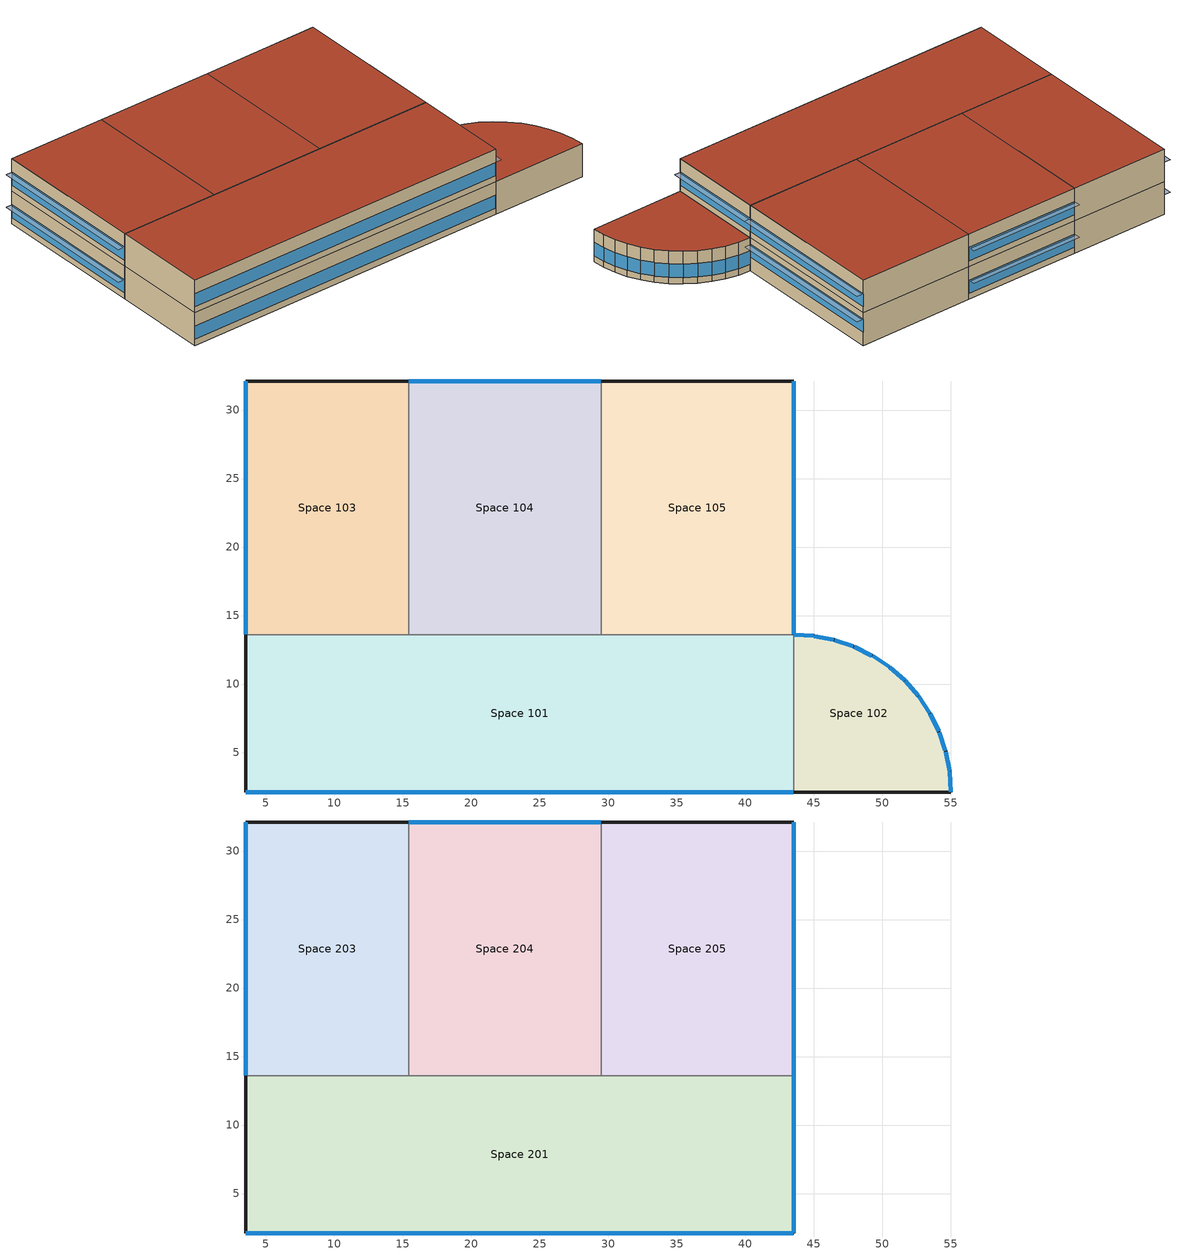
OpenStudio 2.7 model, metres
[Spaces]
Space 101
 floor ground: 43.52,13.61 43.52,2.12 3.52,2.12 3.52,13.61 z0
 wall outside: 3.52,13.61 3.52,2.12 43.52,2.12 z0:4
 wall to Space 103: 15.42,13.61 3.52,13.61 z0:4
 wall to Space 104: 29.47,13.61 15.42,13.61 z0:4
 wall to Space 105: 43.52,13.61 29.47,13.61 z0:4
 wall to Space 102: 43.52,2.12 43.52,13.61 z0:4
 window: 3.55,2.12 43.5,2.12 z0.76:2.36
Space 102
 floor ground: 43.52,13.61 45.02,13.51 46.5,13.22 47.92,12.73 49.27,12.07 50.52,11.23 51.65,10.24 52.64,9.11 53.47,7.86 54.14,6.52 54.62,5.09 54.91,3.62 55.01,2.12 43.52,2.12 z0
 wall outside: 43.52,2.12 55.01,2.12 54.91,3.62 54.62,5.09 54.14,6.52 53.47,7.86 52.64,9.11 51.65,10.24 50.52,11.23 49.27,12.07 47.92,12.73 46.5,13.22 45.02,13.51 43.52,13.61 z0:4
 window: 54.13,6.54 53.48,7.84 / 55.01,2.14 54.92,3.59 / 54.91,3.64 54.63,5.07 / 54.61,5.12 54.15,6.49 / 53.46,7.88 52.65,9.09 / 52.62,9.13 51.66,10.22 / 51.63,10.26 50.54,11.22 / 50.5,11.25 49.29,12.05 / 49.24,12.08 47.94,12.72 / 47.9,12.74 46.52,13.21 / 46.47,13.22 45.05,13.5 / 45,13.51 43.55,13.61 z0.76:2.42
 roof outside: 55.01,2.12 54.91,3.62 54.62,5.09 54.14,6.52 53.47,7.86 52.64,9.11 51.65,10.24 50.52,11.23 49.27,12.07 47.92,12.73 46.5,13.22 45.02,13.51 43.52,13.61 43.52,2.12 z4
Space 103
 floor ground: 15.42,32.12 15.42,13.61 3.52,13.61 3.52,32.12 z0
 wall outside: 15.42,32.12 3.52,32.12 3.52,13.61 z0:4
 wall to Space 104: 15.42,13.61 15.42,32.12 z0:4
 window: 3.52,32.09 3.52,13.63 z0.76:2.36
Space 104
 floor ground: 29.47,32.12 29.47,13.61 15.42,13.61 15.42,32.12 z0
 wall outside: 29.47,32.12 15.42,32.12 z0:4
 wall to Space 105: 29.47,13.61 29.47,32.12 z0:4
 window: 29.45,32.12 15.45,32.12 z0.76:2.37
Space 105
 floor ground: 43.52,32.12 43.52,13.61 29.47,13.61 29.47,32.12 z0
 wall outside: 43.52,13.61 43.52,32.12 29.47,32.12 z0:4
 window: 43.52,13.63 43.52,32.09 z1.64:3.24
Space 201
 floor to Space 101: 43.52,13.61 43.52,2.12 3.52,2.12 3.52,13.61 z4
 wall outside: 3.52,13.61 3.52,2.12 43.52,2.12 43.52,13.61 z4:8
 wall to Space 203: 15.42,13.61 3.52,13.61 z4:8
 wall to Space 204: 29.47,13.61 15.42,13.61 z4:8
 wall to Space 205: 43.52,13.61 29.47,13.61 z4:8
 window: 43.52,2.14 43.52,13.58 z4.76:6.37; 3.55,2.12 43.5,2.12 z4.76:6.36
 roof outside: 43.52,2.12 43.52,13.61 3.52,13.61 3.52,2.12 z8
Space 203
 floor to Space 103: 15.42,32.12 15.42,13.61 3.52,13.61 3.52,32.12 z4
 wall outside: 15.42,32.12 3.52,32.12 3.52,13.61 z4:8
 wall to Space 204: 15.42,13.61 15.42,32.12 z4:8
 window: 3.52,32.09 3.52,13.63 z4.76:6.36
 roof outside: 15.42,13.61 15.42,32.12 3.52,32.12 3.52,13.61 z8
Space 204
 floor to Space 104: 29.47,32.12 29.47,13.61 15.42,13.61 15.42,32.12 z4
 wall outside: 29.47,32.12 15.42,32.12 z4:8
 wall to Space 205: 29.47,13.61 29.47,32.12 z4:8
 window: 29.45,32.12 15.45,32.12 z4.76:6.37
 roof outside: 29.47,13.61 29.47,32.12 15.42,32.12 15.42,13.61 z8
Space 205
 floor to Space 105: 43.52,32.12 43.52,13.61 29.47,13.61 29.47,32.12 z4
 wall outside: 43.52,13.61 43.52,32.12 29.47,32.12 z4:8
 window: 43.52,13.63 43.52,32.09 z4.76:6.36
 roof outside: 43.52,13.61 43.52,32.12 29.47,32.12 29.47,13.61 z8
shading: 29.45,32.12 29.45,32.92 15.45,32.92 15.45,32.12 z6.37; 29.45,32.12 29.45,32.92 15.45,32.92 15.45,32.12 z2.37; 44.32,13.63 44.32,32.09 43.52,32.09 43.52,13.63 z6.36; 44.32,13.63 44.32,32.09 43.52,32.09 43.52,13.63 z3.24; 44.33,2.14 44.33,13.58 43.52,13.58 43.52,2.14 z6.37; 3.52,13.63 3.52,32.09 2.72,32.09 2.72,13.63 z6.36; 3.52,13.63 3.52,32.09 2.72,32.09 2.72,13.63 z2.36
[Building]
Building 1: Space Type=189.1-2009 - Office - OpenOffice - CZ4-8; Default Construction Set=189.1-2009 - CZ5 - Office
[Site]
OSLO/FORNEBU: Latitude {deg}=59.9; Longitude {deg}=10.62; Time Zone {hr}=1; Elevation {m}=17
[ClimateZones]
Climate Zone Institution Name 1=ASHRAE; Climate Zone Document Name 1=ANSI/ASHRAE Standard 169; Climate Zone Document Year 1=2006; Climate Zone Value 1=6A; Climate Zone Institution Name 2=CEC; Climate Zone Document Name 2=California Climate Zone Descriptions; Climate Zone Document Year 2=1995
[DefaultConstructionSet] Interior Partition Construction=Interior Partition
Name | Default Exterior Surface Constructions | Default Interior Surface Constructions | Default Ground Contact Surface Constructions | Default Exterior SubSurface Constructions | Default Interior SubSurface Constructions
189.1-2009 - CZ5 - Office | Default Surface Constructions 13 | Default Surface Constructions 14 | Default Surface Constructions 15 | Default Sub Surface Constructions 9 | Default Sub Surface Constructions 10
Oslo_BaseCase_CZ6 | Default Surface Constructions 16 | Default Surface Constructions 17 | Default Surface Constructions 18 | Default Sub Surface Constructions 11 | Default Sub Surface Constructions 12
[DefaultSurfaceConstructions]
Name | Floor Construction | Wall Construction | Roof Ceiling Construction
Default Surface Constructions 13 | ExtSlabCarpet 4in ClimateZone 1-8 | ASHRAE 189.1-2009 ExtWall Mass ClimateZone 5 | ASHRAE 189.1-2009 ExtRoof IEAD ClimateZone 2-5
Default Surface Constructions 14; Default Surface Constructions 17 | Interior Floor | Interior Wall | Interior Ceiling
Default Surface Constructions 15; Default Surface Constructions 18 | ExtSlabCarpet 4in ClimateZone 1-8 | ExtSlabCarpet 4in ClimateZone 1-8 | ExtSlabCarpet 4in ClimateZone 1-8
Default Surface Constructions 16 | ExtSlabCarpet 4in ClimateZone 1-8 | Oslo_WallBaseCase | ASHRAE 189.1-2009 ExtRoof Metal ClimateZone 6
[Construction]
ExtSlabCarpet 4in ClimateZone 1-8: MAT-CC05 4 HW CONCRETE, CP02 CARPET PAD
Interior Floor: F16 Acoustic tile, F05 Ceiling air space resistance, M11 100mm lightweight concrete
Interior Wall: G01a 19mm gypsum board, F04 Wall air space resistance, G01a 19mm gypsum board
Interior Ceiling: M11 100mm lightweight concrete, F05 Ceiling air space resistance, F16 Acoustic tile
Exterior Door: F08 Metal surface, I01 25mm insulation board
Interior Window; Roma_WindowsBaseCase; Oslo_WindowBaseCase: Clear 3mm
Interior Door; Interior Partition: G05 25mm wood
ASHRAE 189.1-2009 ExtRoof IEAD ClimateZone 2-5: Roof Membrane, Roof Insulation [21], Metal Decking
ASHRAE 189.1-2009 ExtWall Mass ClimateZone 5: 1IN Stucco, 8IN Concrete HW, Wall Insulation [40], 1/2IN Gypsum
Oslo_WallBaseCase: 1IN Stucco, 8IN Concrete HW, Wall Insulation [37], 1/2IN Gypsum
ASHRAE 189.1-2009 ExtRoof Metal ClimateZone 6: Metal Roofing, Roof Insulation [25], Metal Decking
[Material] Thermal Absorptance=0.9
Name | Roughness | Thickness {m} | Conductivity {W/m-K} | Density {kg/m3} | Specific Heat {J/kg-K} | Solar Absorptance | Visible Absorptance
MAT-CC05 4 HW CONCRETE | Rough | 0.1016 | 1.311 | 2240 | 836.8 | 0.85 | 0.85
1IN Stucco | Smooth | 0.0253 | 0.6918 | 1858 | 837 | 0.92 | 0.92
8IN Concrete HW | MediumRough | 0.2033 | 1.7296 | 2243 | 837 | 0.65 | 0.65
1/2IN Gypsum | Smooth | 0.0127 | 0.16 | 784.9 | 830 | 0.4 | 0.4
Roof Membrane | VeryRough | 0.0095 | 0.16 | 1121.29 | 1460 | 0.7 | 0.7
Metal Decking; Metal Roofing | MediumSmooth | 0.0015 | 45.006 | 7680 | 418.4 | 0.6 | 0.6
F16 Acoustic tile | MediumSmooth | 0.0191 | 0.06 | 368 | 590 | 0.3 | 0.3
M11 100mm lightweight concrete | MediumRough | 0.1016 | 0.53 | 1280 | 840 | 0.5 | 0.5
G01a 19mm gypsum board | MediumSmooth | 0.019 | 0.16 | 800 | 1090 | 0.4 | 0.4
F08 Metal surface | Smooth | 0.0008 | 45.28 | 7824 | 500 | 0.7 | 0.7
I01 25mm insulation board | MediumRough | 0.0254 | 0.03 | 43 | 1210 | 0.6 | 0.6
G05 25mm wood | MediumSmooth | 0.0254 | 0.15 | 608 | 1630 | 0.5 | 0.5
Roof Insulation [21] | MediumRough | 0.2105 | 0.049 | 265 | 836.8 | 0.7 | 0.7
Wall Insulation [37] | MediumRough | 0.0681 | 0.0432 | 91 | 837 | 0.5 | 0.5
Wall Insulation [40] | MediumRough | 0.0794 | 0.0432 | 91 | 837 | 0.5 | 0.5
Roof Insulation [25] | MediumRough | 0.263 | 0.049 | 265 | 836.8 | 0.7 | 0.7
[Material:NoMass]
CP02 CARPET PAD: Roughness=Smooth; Thermal Resistance {m2-K/W}=0.1; Thermal Absorptance=0.9; Solar Absorptance=0.8; Visible Absorptance=0.8
[Material:AirGap]
Name | Thermal Resistance {m2-K/W}
F05 Ceiling air space resistance | 0.18
F04 Wall air space resistance | 0.15
[DefaultSubSurfaceConstructions]
Name | Fixed Window Construction | Operable Window Construction | Door Construction | Tubular Daylight Dome Construction | Tubular Daylight Diffuser Construction
Default Sub Surface Constructions 9 | Roma_WindowsBaseCase | Roma_WindowsBaseCase | Exterior Door | Interior Window | Interior Window
Default Sub Surface Constructions 10; Default Sub Surface Constructions 12 | Interior Window | Interior Window | Interior Door
Default Sub Surface Constructions 11 | Oslo_WindowBaseCase | Oslo_WindowBaseCase | Exterior Door | Interior Window | Interior Window
[WindowMaterial:Glazing]
Clear 3mm: Optical Data Type=SpectralAverage; Thickness {m}=0.003; Solar Transmittance at Normal Incidence=0.837; Front Side Solar Reflectance at Normal Incidence=0.075; Back Side Solar Reflectance at Normal Incidence=0; Visible Transmittance at Normal Incidence=0.898; Front Side Visible Reflectance at Normal Incidence=0.081; Back Side Visible Reflectance at Normal Incidence=0; Infrared Transmittance at Normal Incidence=0; Front Side Infrared Hemispherical Emissivity=0.84; Back Side Infrared Hemispherical Emissivity=0.84; Conductivity {W/m-K}=0.9; Dirt Correction Factor for Solar and Visible Transmittance=1; Solar Diffusing=No
[WindowMaterial:Blind]
Window Material Blind 1: Slat Width {m}=0.025; Slat Separation {m}=0.01875; Front Side Slat Beam Solar Reflectance=0.5; Back Side Slat Beam Solar Reflectance=0.5; Front Side Slat Diffuse Solar Reflectance=0.5; Back Side Slat Diffuse Solar Reflectance=0.5; Slat Beam Visible Transmittance=0
[SpaceType] Standards Building Type=Office
Name | Default Schedule Set | Design Specification Outdoor Air Object | Standards Space Type
189.1-2009 - Office - Conference - CZ1-3 | ConferenceRoom_Roma | 189.1-2009 - Office - Conference - CZ1-3 Ventilation | Conference
189.1-2009 - Office - Lobby - CZ1-3 | Lobby_Roma | 189.1-2009 - Office - Lobby - CZ1-3 Ventilation | Lobby
189.1-2009 - Office - OpenOffice - CZ1-3 | Office_Roma | 189.1-2009 - Office - OpenOffice - CZ1-3 Ventilation | OpenOffice
189.1-2009 - Office - Restroom - CZ1-3 | Restroom_Roma | 189.1-2009 - Office - Restroom - CZ1-3 Ventilation | Restroom
189.1-2009 - Office - Vending - CZ1-3 | Vending_Roma | 189.1-2009 - Office - Vending - CZ1-3 Ventilation | Vending
189.1-2009 - Office - OpenOffice - CZ4-8 | Office_Oslo | 189.1-2009 - Office - OpenOffice - CZ4-8 Ventilation | OpenOffice
[DefaultScheduleSet] People Activity Level Schedule=Office Activity; Electric Equipment Schedule=Office Bldg Equip; Infiltration Schedule=Office Infil Quarter On
Name | Number of People Schedule | Lighting Schedule
ConferenceRoom_Roma; Office_Roma; Conference_Oslo; Lobby Oslo; Restroom_Oslo; Vending_Oslo | Office&Conference_Occ | Office&Conference_Light
Lobby_Roma; Restroom_Roma; Vending_Roma | Vending_Occ | vending_light
Office_Oslo | Office Work Occ | Office&Conference_Light
[Lights:Definition] Design Level Calculation Method=Watts/Area
Name | Watts per Space Floor Area {W/m2}
189.1-2009 - Office - Conference - CZ1-3 Lights Definition; 189.1-2009 - Office - Lobby - CZ1-3 Lights Definition | 12.5938
189.1-2009 - Office - OpenOffice - CZ1-3 Lights Definition; 189.1-2009 - Office - OpenOffice - CZ4-8 Lights Definition | 10.6563
189.1-2009 - Office - Restroom - CZ1-3 Lights Definition | 8.71877
189.1-2009 - Office - Vending - CZ1-3 Lights Definition | 4.84376
[Lights]
Name | Lights Definition | Space or SpaceType
189.1-2009 - Office - Conference - CZ1-3 Lights | 189.1-2009 - Office - Conference - CZ1-3 Lights Definition | 189.1-2009 - Office - Conference - CZ1-3
189.1-2009 - Office - Lobby - CZ1-3 Lights | 189.1-2009 - Office - Lobby - CZ1-3 Lights Definition | 189.1-2009 - Office - Lobby - CZ1-3
189.1-2009 - Office - OpenOffice - CZ1-3 Lights | 189.1-2009 - Office - OpenOffice - CZ1-3 Lights Definition | 189.1-2009 - Office - OpenOffice - CZ1-3
189.1-2009 - Office - Restroom - CZ1-3 Lights | 189.1-2009 - Office - Restroom - CZ1-3 Lights Definition | 189.1-2009 - Office - Restroom - CZ1-3
189.1-2009 - Office - Vending - CZ1-3 Lights | 189.1-2009 - Office - Vending - CZ1-3 Lights Definition | 189.1-2009 - Office - Vending - CZ1-3
189.1-2009 - Office - OpenOffice - CZ4-8 Lights | 189.1-2009 - Office - OpenOffice - CZ4-8 Lights Definition | 189.1-2009 - Office - OpenOffice - CZ4-8
[DesignSpecification:OutdoorAir] Outdoor Air Method=Sum
Name | Outdoor Air Flow per Person {m3/s-person} | Outdoor Air Flow per Floor Area {m3/s-m2}
189.1-2009 - Office - Conference - CZ1-3 Ventilation; 189.1-2009 - Office - OpenOffice - CZ1-3 Ventilation; 189.1-2009 - Office - OpenOffice - CZ4-8 Ventilation | 0.00943895
189.1-2009 - Office - Lobby - CZ1-3 Ventilation | 0.00707921
189.1-2009 - Office - Restroom - CZ1-3 Ventilation |  | 0.0048768
189.1-2009 - Office - Vending - CZ1-3 Ventilation |  | 0.000254
[People:Definition] Number of People Calculation Method=People/Area; Fraction Radiant=0.3
Name | People per Space Floor Area {person/m2}
189.1-2009 - Office - Conference - CZ1-3 People Definition | 0.538196
189.1-2009 - Office - Lobby - CZ1-3 People Definition; 189.1-2009 - Office - Restroom - CZ1-3 People Definition | 0.107639
189.1-2009 - Office - OpenOffice - CZ1-3 People Definition; 189.1-2009 - Office - OpenOffice - CZ4-8 People Definition | 0.0565105
189.1-2009 - Office - Vending - CZ1-3 People Definition | 0.0107639
[People]
Name | People Definition | Space or SpaceType
189.1-2009 - Office - Conference - CZ1-3 People | 189.1-2009 - Office - Conference - CZ1-3 People Definition | 189.1-2009 - Office - Conference - CZ1-3
189.1-2009 - Office - Lobby - CZ1-3 People | 189.1-2009 - Office - Lobby - CZ1-3 People Definition | 189.1-2009 - Office - Lobby - CZ1-3
189.1-2009 - Office - OpenOffice - CZ1-3 People | 189.1-2009 - Office - OpenOffice - CZ1-3 People Definition | 189.1-2009 - Office - OpenOffice - CZ1-3
189.1-2009 - Office - Restroom - CZ1-3 People | 189.1-2009 - Office - Restroom - CZ1-3 People Definition | 189.1-2009 - Office - Restroom - CZ1-3
189.1-2009 - Office - Vending - CZ1-3 People | 189.1-2009 - Office - Vending - CZ1-3 People Definition | 189.1-2009 - Office - Vending - CZ1-3
189.1-2009 - Office - OpenOffice - CZ4-8 People | 189.1-2009 - Office - OpenOffice - CZ4-8 People Definition | 189.1-2009 - Office - OpenOffice - CZ4-8
[SpaceInfiltration:DesignFlowRate] Design Flow Rate Calculation Method=Flow/ExteriorArea
Name | Space or SpaceType | Flow per Exterior Surface Area {m3/s-m2}
189.1-2009 - Office - Conference - CZ1-3 Infiltration | 189.1-2009 - Office - Conference - CZ1-3 | 0.00030226
189.1-2009 - Office - Lobby - CZ1-3 Infiltration | 189.1-2009 - Office - Lobby - CZ1-3 | 0.00030226
189.1-2009 - Office - OpenOffice - CZ1-3 Infiltration | 189.1-2009 - Office - OpenOffice - CZ1-3 | 0.00030226
189.1-2009 - Office - Restroom - CZ1-3 Infiltration | 189.1-2009 - Office - Restroom - CZ1-3 | 0.00030226
189.1-2009 - Office - Vending - CZ1-3 Infiltration | 189.1-2009 - Office - Vending - CZ1-3 | 0.00030226
189.1-2009 - Office - OpenOffice - CZ4-8 Infiltration | 189.1-2009 - Office - OpenOffice - CZ4-8 | 0.000226568
[ElectricEquipment:Definition] Design Level Calculation Method=Watts/Area
Name | Watts per Space Floor Area {W/m2}
189.1-2009 - Office - Conference - CZ1-3 Electric Equipment Definition | 3.98265
189.1-2009 - Office - Lobby - CZ1-3 Electric Equipment Definition; 189.1-2009 - Office - Restroom - CZ1-3 Electric Equipment Definition | 0.753474
189.1-2009 - Office - OpenOffice - CZ1-3 Electric Equipment Definition; 189.1-2009 - Office - OpenOffice - CZ4-8 Electric Equipment Definition | 7.64238
189.1-2009 - Office - Vending - CZ1-3 Electric Equipment Definition | 41.4411
[ElectricEquipment]
Name | Electric Equipment Definition | Space or SpaceType
189.1-2009 - Office - Conference - CZ1-3 Electric Equipment | 189.1-2009 - Office - Conference - CZ1-3 Electric Equipment Definition | 189.1-2009 - Office - Conference - CZ1-3
189.1-2009 - Office - Lobby - CZ1-3 Electric Equipment | 189.1-2009 - Office - Lobby - CZ1-3 Electric Equipment Definition | 189.1-2009 - Office - Lobby - CZ1-3
189.1-2009 - Office - OpenOffice - CZ1-3 Electric Equipment | 189.1-2009 - Office - OpenOffice - CZ1-3 Electric Equipment Definition | 189.1-2009 - Office - OpenOffice - CZ1-3
189.1-2009 - Office - Restroom - CZ1-3 Electric Equipment | 189.1-2009 - Office - Restroom - CZ1-3 Electric Equipment Definition | 189.1-2009 - Office - Restroom - CZ1-3
189.1-2009 - Office - Vending - CZ1-3 Electric Equipment | 189.1-2009 - Office - Vending - CZ1-3 Electric Equipment Definition | 189.1-2009 - Office - Vending - CZ1-3
189.1-2009 - Office - OpenOffice - CZ4-8 Electric Equipment | 189.1-2009 - Office - OpenOffice - CZ4-8 Electric Equipment Definition | 189.1-2009 - Office - OpenOffice - CZ4-8
[ThermostatSetpoint:DualSetpoint] Heating Setpoint Temperature Schedule=Medium Office HtgSetp; Cooling Setpoint Temperature Schedule=Medium Office ClgSetp
Thermal Zone 1 Thermostat; Thermal Zone 2 Thermostat 1; Thermal Zone 3 Thermostat 1; Thermal Zone 4 Thermostat; Thermal Zone 5 Thermostat
[ShadingControl]
Shading Control 1: Shading Type=InteriorBlind; Shading Device Material=Window Material Blind 1
[BuildingStory] Nominal Floor to Floor Height {m}=4
Name | Nominal Z Coordinate {m}
Building Story 1 | 0
Building Story 2 | 4
[Space] Default Construction Set=Oslo_BaseCase_CZ6
Name | Space Type | Default Schedule Set | Building Story | Thermal Zone
Space 101 | 189.1-2009 - Office - Vending - CZ1-3 | Vending_Oslo | Building Story 1 | Thermal Zone 2
Space 102 | 189.1-2009 - Office - Lobby - CZ1-3 | Lobby Oslo | Building Story 1 | Thermal Zone 1
Space 103; Space 104 | 189.1-2009 - Office - OpenOffice - CZ1-3 | Office_Oslo | Building Story 1 | Thermal Zone 5
Space 105 | 189.1-2009 - Office - Restroom - CZ1-3 | Restroom_Oslo | Building Story 1 | Thermal Zone 3
Space 201 | 189.1-2009 - Office - Vending - CZ1-3 | Vending_Oslo | Building Story 2 | Thermal Zone 2
Space 203 | 189.1-2009 - Office - OpenOffice - CZ1-3 | Office_Oslo | Building Story 2 | Thermal Zone 5
Space 204 | 189.1-2009 - Office - Conference - CZ1-3 | Conference_Oslo | Building Story 2 | Thermal Zone 4
Space 205 | 189.1-2009 - Office - Restroom - CZ1-3 | Restroom_Oslo | Building Story 2 | Thermal Zone 3
[ThermalZone] Use Ideal Air Loads=Yes
Name | Thermostat
Thermal Zone 1 | Thermal Zone 1 Thermostat
Thermal Zone 2 | Thermal Zone 2 Thermostat 1
Thermal Zone 3 | Thermal Zone 3 Thermostat 1
Thermal Zone 4 | Thermal Zone 4 Thermostat
Thermal Zone 5 | Thermal Zone 5 Thermostat
[Sizing:Zone] Zone Cooling Design Supply Air Temperature Input Method=SupplyAirTemperature; Zone Cooling Design Supply Air Temperature {C}=14; Zone Cooling Design Supply Air Temperature Difference {deltaC}=11.11; Zone Heating Design Supply Air Temperature Input Method=SupplyAirTemperature; Zone Heating Design Supply Air Temperature {C}=40; Zone Heating Design Supply Air Temperature Difference {deltaC}=11.11; Zone Cooling Design Supply Air Humidity Ratio {kg-H2O/kg-air}=0.0085; Zone Heating Design Supply Air Humidity Ratio {kg-H2O/kg-air}=0.008; Cooling Design Air Flow Method=DesignDay; Heating Design Air Flow Method=DesignDay; Account for Dedicated Outdoor Air System=No; Dedicated Outdoor Air System Control Strategy=NeutralSupplyAir; Dedicated Outdoor Air Low Setpoint Temperature for Design {C}=autosize; Dedicated Outdoor Air High Setpoint Temperature for Design {C}=autosize
Thermal Zone 1; Thermal Zone 2; Thermal Zone 3; Thermal Zone 4; Thermal Zone 5
[Schedule:Ruleset]
Name | Default Day Schedule | Summer Design Day Schedule | Winter Design Day Schedule
Office&Conference_Light | Office Bldg Light Default Schedule | Office Bldg Light Summer Design Day | Office Bldg Light Winter Design Day
Office&Conference_Occ | Office Bldg Occ Default Schedule 1 | Office Bldg Occ Summer Design Day 1 | Office Bldg Occ Winter Design Day 1
Office Activity | Office Activity Default Schedule | Office Activity Summer Design Day | Office Activity Winter Design Day
Office Infil Quarter On | Office Infil Quarter On Default Schedule | Office Infil Quarter On Summer Design Day | Office Infil Quarter On Winter Design Day
Office Bldg Equip | Office Bldg Equip Default Schedule | Office Bldg Equip Summer Design Day | Office Bldg Equip Winter Design Day
Medium Office HtgSetp | Medium Office HtgSetp Default Schedule | Medium Office HtgSetp Summer Design Day | Medium Office HtgSetp Winter Design Day
Medium Office ClgSetp | Medium Office ClgSetp Default Schedule | Medium Office ClgSetp Summer Design Day | Medium Office ClgSetp Winter Design Day
Office Work Occ | Office Bldg Occ Default Schedule | Office Bldg Occ Summer Design Day | Office Bldg Occ Winter Design Day
vending_light | Large Office Bldg Light Default Schedule | Large Office Bldg Light Summer Design Day | Large Office Bldg Light Winter Design Day
Vending_Occ | Large Office Bldg Occ Default Schedule | Large Office Bldg Occ Summer Design Day | Large Office Bldg Occ Winter Design Day
[Schedule:Day]
Office Bldg Light Default Schedule: 6, 0, 0.05, 7, 0, 0.1, 8, 0, 0.3, 12, 0, 0.774622, 16, 0, 0.9, 17, 0, 0.7, 18, 0, 0.5, 24, 0, 0
Office Bldg Light Summer Design Day; Office Infil Quarter On Rule 1 Day Schedule; Office Bldg Equip Summer Design Day; Large Office Bldg Light Summer Design Day: 24, 0, 1
Office Bldg Light Winter Design Day; Office Bldg Light Rule 1 Day Schedule; Office Bldg Light Rule 2 Day Schedule; Office Bldg Occ Winter Design Day 1; Office Bldg Occ Rule 1 Day Schedule 1; Office Bldg Occ Rule 2 Day Schedule 1; Office Bldg Equip Winter Design Day; Office Bldg Occ Winter Design Day; Office Bldg Occ Rule 1 Day Schedule; Large Office Bldg Light Winter Design Day; Large Office Bldg Occ Winter Design Day: 24, 0, 0
Office Bldg Occ Default Schedule 1: 7, 0, 0, 8, 0, 0.1, 12, 0, 0.921227, 13, 0, 0.41358, 16, 0, 0.737424, 21, 0, 0.1, 24, 0, 0
Office Bldg Occ Summer Design Day 1; Office Bldg Occ Summer Design Day; Large Office Bldg Occ Summer Design Day: 6, 0, 0, 22, 0, 1, 24, 0, 0.05
Office Activity Default Schedule; Office Activity Summer Design Day; Office Activity Winter Design Day: 24, 0, 132
Office Infil Quarter On Default Schedule; Office Infil Quarter On Summer Design Day: 6, 0, 1, 22, 0, 0.25, 24, 0, 1
Office Infil Quarter On Winter Design Day; Office Infil Quarter On Rule 2 Day Schedule: 6, 0, 1, 18, 0, 0.25, 24, 0, 1
Office Bldg Equip Default Schedule: 8, 0, 0.4, 12, 0, 0.9, 13, 0, 0.8, 17, 0, 0.9, 18, 0, 0.8, 20, 0, 0.6, 22, 0, 0.5, 24, 0, 0.4
Office Bldg Equip Rule 1 Day Schedule: 24, 0, 0.3
Office Bldg Equip Rule 2 Day Schedule: 6, 0, 0.3, 8, 0, 0.4, 14, 0, 0.5, 17, 0, 0.35, 24, 0, 0.3
Medium Office HtgSetp Default Schedule: 6, 0, 15.6, 22, 0, 21, 24, 0, 15.6
Medium Office HtgSetp Summer Design Day; Medium Office HtgSetp Rule 1 Day Schedule: 24, 0, 15.6
Medium Office HtgSetp Winter Design Day: 24, 0, 21
Medium Office HtgSetp Rule 2 Day Schedule: 6, 0, 15.6, 18, 0, 21, 24, 0, 15.6
Medium Office ClgSetp Default Schedule; Medium Office ClgSetp Summer Design Day: 6, 0, 26.7, 22, 0, 24, 24, 0, 26.7
Medium Office ClgSetp Winter Design Day; Medium Office ClgSetp Rule 1 Day Schedule: 24, 0, 26.7
Medium Office ClgSetp Rule 2 Day Schedule: 6, 0, 26.7, 18, 0, 24, 24, 0, 26.7
Office Bldg Occ Default Schedule: 6, 0, 0, 7, 0, 0.1, 8, 0, 0.2, 12, 0, 0.85, 13, 0, 0.5, 17, 0, 0.85, 18, 0, 0.7, 20, 0, 0.4, 22, 0, 0.1, 24, 0, 0.05
Office Bldg Occ Rule 2 Day Schedule: 6, 0, 0, 8, 0, 0.1, 14, 0, 0.4, 17, 0, 0.1, 24, 0, 0
Large Office Bldg Light Default Schedule: 6, 0, 0, 7, 0, 0.1, 12, 0, 0.77681, 20, 0, 0.901534, 21, 0, 0.3, 24, 0, 0
Large Office Bldg Light Rule 1 Day Schedule: 24, 0, 0.05
Large Office Bldg Light Rule 2 Day Schedule: 7, 0, 0, 8, 0, 0.1, 11, 0, 0.884618, 20, 0, 0.97436, 24, 0, 2.31481e-05
Large Office Bldg Occ Default Schedule: 6, 0, 0, 7, 0, 0.1, 8, 0, 0.2, 12, 0, 0.95, 13, 0, 0.875276, 17, 0, 0.95, 20, 0, 0.875276, 22, 0, 0.1, 24, 0, 0.05
Large Office Bldg Occ Rule 1 Day Schedule: 9, 0, 0.00771528, 11, 0, 0.730775, 18, 0, 0.956411, 20, 0, 0.774364, 24, 0, 0.00771528
Large Office Bldg Occ Rule 2 Day Schedule: 6, 0, 0, 8, 0, 0.1, 9, 0, 0.75898, 16, 0, 0.961539, 20, 0, 0.86667, 24, 0, 0
[Schedule:Rule] Apply Monday=No; Apply Tuesday=No; Apply Wednesday=No; Apply Thursday=No; Apply Friday=No; Date Specification Type=DateRange; Start Month=1; Start Day=1; End Month=12; End Day=31
Name | Schedule Ruleset | Rule Order | Day Schedule | Apply Sunday | Apply Saturday
Office Bldg Light Rule 1 | Office&Conference_Light | 0 | Office Bldg Light Rule 1 Day Schedule | Yes | No
Office Bldg Light Rule 2 | Office&Conference_Light | 1 | Office Bldg Light Rule 2 Day Schedule | No | Yes
Office Misc Occ Rule 1 | Office&Conference_Occ | 0 | Office Bldg Occ Rule 1 Day Schedule 1 | Yes | No
Office Misc Occ Rule 2 | Office&Conference_Occ | 1 | Office Bldg Occ Rule 2 Day Schedule 1 | No | Yes
Office Infil Quarter On Rule 1 | Office Infil Quarter On | 0 | Office Infil Quarter On Rule 1 Day Schedule | Yes | No
Office Infil Quarter On Rule 2 | Office Infil Quarter On | 1 | Office Infil Quarter On Rule 2 Day Schedule | No | Yes
Office Bldg Equip Rule 1 | Office Bldg Equip | 0 | Office Bldg Equip Rule 1 Day Schedule | Yes | No
Office Bldg Equip Rule 2 | Office Bldg Equip | 1 | Office Bldg Equip Rule 2 Day Schedule | No | Yes
Medium Office HtgSetp Rule 1 | Medium Office HtgSetp | 0 | Medium Office HtgSetp Rule 1 Day Schedule | Yes | No
Medium Office HtgSetp Rule 2 | Medium Office HtgSetp | 1 | Medium Office HtgSetp Rule 2 Day Schedule | No | Yes
Medium Office ClgSetp Rule 1 | Medium Office ClgSetp | 0 | Medium Office ClgSetp Rule 1 Day Schedule | Yes | No
Medium Office ClgSetp Rule 2 | Medium Office ClgSetp | 1 | Medium Office ClgSetp Rule 2 Day Schedule | No | Yes
Office Work Occ Rule 1 | Office Work Occ | 0 | Office Bldg Occ Rule 1 Day Schedule | Yes | No
Office Work Occ Rule 2 | Office Work Occ | 1 | Office Bldg Occ Rule 2 Day Schedule | No | Yes
Large Office Bldg Light Rule 1 | vending_light | 0 | Large Office Bldg Light Rule 1 Day Schedule | Yes | No
Large Office Bldg Light Rule 2 | vending_light | 1 | Large Office Bldg Light Rule 2 Day Schedule | No | Yes
Large Office Bldg Occ Rule 1 | Vending_Occ | 0 | Large Office Bldg Occ Rule 1 Day Schedule | Yes | No
Large Office Bldg Occ Rule 2 | Vending_Occ | 1 | Large Office Bldg Occ Rule 2 Day Schedule | No | Yes
